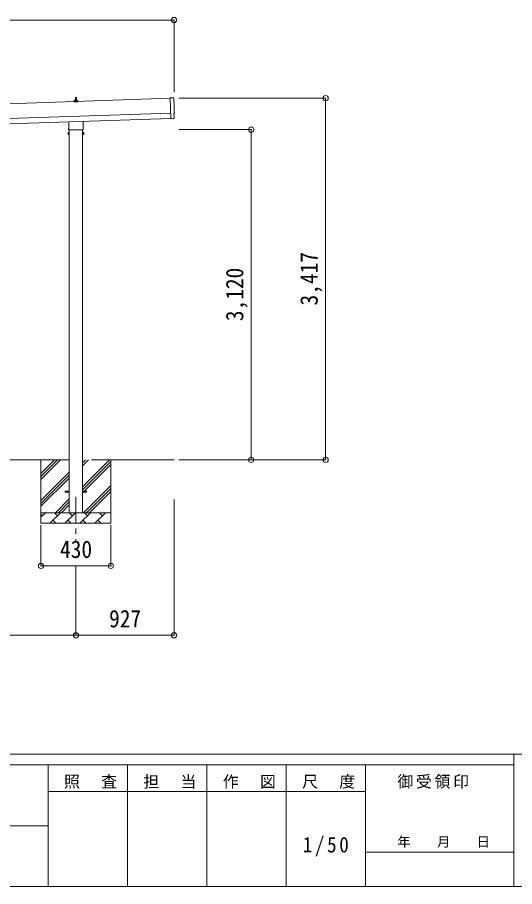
# Model space of a CAD drawing. Units: millimetres at full size, sheet at 1:50; some dimension numbers follow another scale. Extents: x -14053 to 14053, y -9700 to 9700.
# Drawn here: x 4212 to 8910, y -9700 to -1486 of the extents above; entities that cross this region are included whole.
import ezdxf
from ezdxf.enums import TextEntityAlignment as Align

# ---------------------------------------------------------------- set-up
doc = ezdxf.new("R2010")
doc.units = ezdxf.units.MM
doc.header["$LTSCALE"] = 50
doc.header["$PDMODE"] = 32
doc.header["$PDSIZE"] = 50
doc.linetypes.add('CHAIN1', pattern=[8, 5, -1, 1, -1])
for name, color, linetype, lineweight in [('0-0_0', 7, 'Continuous', 9), ('0-4_OTH_LINE', 7, 'CHAIN1', 9), ('0-6_PARTS1', 6, 'Continuous', 9), ('0-8_TABLE1', 7, 'Continuous', 9), ('F-0', 7, 'Continuous', 9)]:
    doc.layers.add(name, color=color, linetype=linetype, lineweight=lineweight)
doc.styles.add('ＭＳ ゴシック', font='')
doc.styles.get('ＭＳ ゴシック').set_extended_font_data('MS Gothic')

msp = doc.modelspace()

# ---------------------------------------------------------------- linework, layer by layer
at = {"layer": '0-0_0'}
for p, q in [((4702.05, -5666.95), (3027.05, -5666.95)), ((4434.55, -5666.95), (4434.55, -6266.95)), ((4434.55, -5852), (4619.6, -5666.95)), ((4434.55, -5823.72), (4591.32, -5666.95)), ((4434.55, -5795.43), (4563.03, -5666.95)), ((4827.05, -5922.05), (5082.15, -5666.95)), ((4827.05, -5724.06), (4884.16, -5666.95)), ((4827.05, -5695.77), (4855.88, -5666.95)), ((5693.64, -5666.95), (4911.05, -5666.95)), ((5094.55, -5666.95), (5094.55, -6266.95)), ((4827.05, -5950.33), (5094.55, -5682.83)), ((4827.05, -5978.62), (5094.55, -5711.12)), ((4434.55, -6049.99), (4702.05, -5782.49)), ((4434.55, -6078.27), (4702.05, -5810.77)), ((4434.55, -6106.56), (4702.05, -5839.06)), ((4836.71, -6166.95), (5094.55, -5909.11)), ((4864.99, -6166.95), (5094.55, -5937.39)), ((4893.28, -6166.95), (5094.55, -5965.68)), ((4572.15, -6166.95), (4702.05, -6037.05)), ((4600.44, -6166.95), (4702.05, -6065.33)), ((4628.72, -6166.95), (4702.05, -6093.62)), ((4434.55, -6166.95), (5094.55, -6166.95)), ((4434.55, -6209.84), (4477.45, -6166.95)), ((4448.89, -6195.5), (4434.55, -6181.16)), ((4518.87, -6266.95), (4618.87, -6166.95)), ((4547.42, -6238.4), (4575.97, -6266.95)), ((4590.31, -6195.5), (4561.76, -6166.95)), ((4660.29, -6266.95), (4760.29, -6166.95)), ((4688.84, -6238.4), (4717.4, -6266.95)), ((4731.74, -6195.5), (4703.18, -6166.95)), ((4801.71, -6266.95), (4901.71, -6166.95)), ((4830.26, -6238.4), (4858.82, -6266.95)), ((4873.16, -6195.5), (4844.6, -6166.95)), ((4943.13, -6266.95), (5043.13, -6166.95)), ((4971.68, -6238.4), (5000.24, -6266.95)), ((5014.58, -6195.5), (4986.02, -6166.95)), ((5091.27, -6166.95), (5094.55, -6163.67)), ((5094.55, -6266.95), (4434.55, -6266.95))]:
    msp.add_line(p, q, dxfattribs=at)
at = {"layer": '0-4_OTH_LINE'}
msp.add_line((4764.55, -6016.95), (4764.55, -6434.45), dxfattribs=at)
at = {"layer": '0-6_PARTS1'}
for p, q in [((241.55, -1511.29), (5691.55, -1511.29)), ((5691.55, -1511.29), (5691.55, -2192.24)), ((7123.91, -2249.94), (5737.33, -2249.94)), ((7123.91, -5666.95), (7123.91, -2249.94)), ((6420.77, -2546.95), (5737.33, -2546.95)), ((6420.77, -5666.95), (6420.77, -2546.95)), ((6420.77, -5666.95), (5737.33, -5666.95)), ((7123.91, -5666.95), (5737.33, -5666.95)), ((5691.55, -7324.78), (5691.55, -6041.19)), ((4434.55, -6669.25), (4434.55, -6285.68)), ((5094.55, -6669.25), (5094.55, -6285.68)), ((4434.55, -6669.25), (5094.55, -6669.25)), ((4764.55, -7324.78), (4764.55, -6669.25)), ((2964.55, -7324.78), (4764.55, -7324.78)), ((4764.55, -7324.78), (5691.55, -7324.78))]:
    msp.add_line(p, q, dxfattribs=at)
for p in [(5691.55, -1511.29), (7123.91, -2249.94), (6420.77, -2546.95), (6420.77, -5666.95), (7123.91, -5666.95), (4434.55, -6669.25), (5094.55, -6669.25), (4764.55, -7324.78), (5691.55, -7324.78)]:
    msp.add_point(p, dxfattribs=at)
at = {"layer": '0-8_TABLE1', "color": 4}
for p, q in [((5655.92, -2250.54), (272.91, -2429.97)), ((4746.3, -2283.19), (4746.3, -2275.47)), ((4782.8, -2283.19), (4746.3, -2283.19)), ((4746.69, -2274.69), (4782.42, -2274.69)), ((4747.07, -2274.5), (4753.79, -2272.87)), ((4754.17, -2272.69), (4774.94, -2272.69)), ((4754.55, -2271.9), (4754.55, -2267.69)), ((4755.55, -2267.69), (4773.55, -2267.69)), ((4758.55, -2267.69), (4759.28, -2244.16)), ((4760.28, -2243.19), (4768.83, -2243.19)), ((4769.83, -2244.16), (4770.55, -2267.69)), ((4774.55, -2271.9), (4774.55, -2267.69)), ((4782.04, -2274.5), (4775.32, -2272.87)), ((4782.8, -2283.19), (4782.8, -2275.47)), ((277.57, -2569.89), (5660.58, -2390.46)), ((279.24, -2619.86), (5662.25, -2440.43)), ((5662.34, -2443.2), (5662.37, -2444.2)), ((5681.99, -2443.54), (5688.9, -2442.95)), ((4694.55, -2545.95), (4694.55, -2540.45)), ((4696.25, -2537.18), (4696.25, -2472.63)), ((4832.85, -2468.08), (4832.85, -2537.18)), ((4834.55, -2540.45), (4834.55, -2545.95)), ((4690.55, -2575.45), (4691.31, -2574.13)), ((4690.55, -2575.45), (4690.55, -2592.45)), ((4690.55, -2592.45), (4691.31, -2593.76)), ((4697.55, -2579.04), (4691.31, -2579.04)), ((4697.55, -2588.86), (4691.31, -2588.86)), ((4697.55, -2593.76), (4691.31, -2593.76)), ((4832.49, -2549.45), (4696.62, -2549.45)), ((4700.05, -2593.15), (4697.55, -2593.15)), ((4702.05, -2549.45), (4702.05, -6166.95)), ((4827.05, -6166.95), (4827.05, -2549.45)), ((4829.05, -2593.15), (4831.55, -2593.15)), ((4831.55, -2579.04), (4837.79, -2579.04)), ((4831.55, -2588.86), (4837.79, -2588.86)), ((4831.55, -2593.76), (4837.79, -2593.76)), ((4838.55, -2575.45), (4837.79, -2574.13)), ((4838.55, -2592.45), (4837.79, -2593.76)), ((4838.55, -2575.45), (4838.55, -2592.45)), ((4664.55, -5962.45), (4702.05, -5962.45)), ((4664.55, -5971.45), (4664.55, -5962.45)), ((4664.55, -5971.45), (4702.05, -5971.45)), ((4827.05, -5962.45), (4864.55, -5962.45)), ((4827.05, -5971.45), (4864.55, -5971.45)), ((4864.55, -5971.45), (4864.55, -5962.45))]:
    msp.add_line(p, q, dxfattribs=at)
for points in [[(5687.36, -2246.05), (5655.75, -2245.45), (5662.34, -2443.2)], [(5681.24, -2443.29), (5680.56, -2442.69), (5662.37, -2444.2)], [(5691.64, -2439.87), (5690.07, -2392.86), (5690.67, -2392.84)], [(4697.55, -2593.76), (4697.55, -2574.13), (4691.31, -2574.13)], [(4697.55, -2593.15), (4697.55, -2574.75), (4700.05, -2574.75)], [(4831.55, -2593.15), (4831.55, -2574.75), (4829.05, -2574.75)], [(4831.55, -2593.76), (4831.55, -2574.13), (4837.79, -2574.13)]]:
    msp.add_lwpolyline(points, dxfattribs=at)
for points in [[(4700.05, -2594.45), (4700.05, -2573.45), (4702.05, -2573.45), (4702.05, -2594.45)], [(4829.05, -2594.45), (4829.05, -2573.45), (4827.05, -2573.45), (4827.05, -2594.45)]]:
    msp.add_lwpolyline(points, close=True, dxfattribs=at)
for centre, radius, start, end in [((4747.3, -2275.47), 1, 103.62699, 180), ((4753.55, -2271.9), 1, 283.62699, 0), ((4758.64, -2268.32), 4.13, 90, 171.17633), ((4755.55, -2268.69), 1, 90, 180), ((4760.28, -2244.19), 1, 90, 178.60509), ((4767.89, -2267.69), 4.83, 133.60282, 180), ((4761.22, -2267.69), 4.83, 0, 46.39718), ((4768.83, -2244.19), 1, 1.39491, 90), ((4770.47, -2268.32), 4.13, 8.82367, 90), ((4773.55, -2268.69), 1, 0, 90), ((4775.55, -2271.9), 1, 180, 256.37301), ((4781.8, -2275.47), 1, 0, 76.37301), ((4698.55, -2540.45), 4, 125.09963, 180), ((4698.55, -2545.95), 4, 180, 194.47751), ((4830.55, -2540.45), 4, 0, 54.90037), ((4830.55, -2545.95), 4, 345.52249, 0), ((4694.9, -2576.59), 4.34, 145.61575, 214.38425), ((4706.79, -2583.95), 16.24, 162.41205, 197.58795), ((4694.9, -2591.31), 4.34, 145.61575, 214.38425), ((4698.55, -2545.95), 4, 194.47751, 241.04498), ((4830.55, -2545.95), 4, 298.95502, 345.52249), ((4822.31, -2583.95), 16.24, 342.41205, 17.58795), ((4834.21, -2576.59), 4.34, 325.61575, 34.38425), ((4834.21, -2591.31), 4.34, 325.61575, 34.38425)]:
    msp.add_arc(centre, radius, start, end, dxfattribs=at)
for centre, major_axis, ratio, start_param, end_param in [((5687.3, -2249.05), (3, 0.1), 0.99863, 6.2683889, 7.8016218), ((10452.86, -2160.66), (-4760.73, -158.69), 0.99863, 6.2683889, 6.2976778), ((5681.91, -2442.55), (0.75, -0.666), 0.9974, 4.712389, 5.5252311), ((5688.63, -2439.96), (2.25, -2), 0.9974, 5.5252311, 7.0411395), ((5690.52, -2388.45), (4.4, 0.15), 0.99863, 4.712389, 6.2976778)]:
    msp.add_ellipse(centre, major_axis=major_axis, ratio=ratio, start_param=start_param, end_param=end_param, dxfattribs=at)
at = {"layer": 'F-0', "color": 5, "lineweight": 5}
for p, q in [((-14053.43, -8450), (13346.57, -8450)), ((8901.98, -8450), (8901.98, -9700)), ((-14053.43, -8550), (8901.98, -8550)), ((4501.97, -8550), (4501.97, -9700)), ((5251.97, -8550), (5251.97, -9700)), ((6001.97, -8550), (6001.97, -9700)), ((6751.97, -8550), (6751.97, -9700)), ((7501.97, -8550), (7501.97, -9700)), ((4501.97, -8800), (7501.97, -8800)), ((-5748.03, -9125), (4501.97, -9125)), ((7501.97, -9375), (8901.98, -9375)), ((-14053.43, -9700), (13346.57, -9700))]:
    msp.add_line(p, q, dxfattribs=at)

# ---------------------------------------------------------------- texts
at = {"layer": '0-6_PARTS1', "color": 7, "style": 'ＭＳ ゴシック', "width": 0.9}
for s, p in [('3,417', (7098.91, -4208.44)), ('3,120', (6395.77, -4356.95))]:
    msp.add_text(s, height=165, rotation=90, dxfattribs=at).set_placement(p, align=Align.BOTTOM_LEFT)
for s, p in [('430', (4614.55, -6644.25)), ('927', (5078.05, -7299.78))]:
    msp.add_text(s, height=165, dxfattribs=at).set_placement(p, align=Align.BOTTOM_LEFT)
at = {"layer": 'F-0', "style": 'ＭＳ ゴシック'}
msp.add_text('年\u3000\u3000月\u3000\u3000日', height=91.64, dxfattribs=at).set_placement((7801.98, -9350), align=Align.BOTTOM_LEFT)
at = {"layer": 'F-0', "attachment_point": 7, "style": 'ＭＳ ゴシック'}
for s, insert, char_height in [('\\T1.17;照\u3000査', (4651.98, -8775), 110), ('\\T1.17;担\u3000当', (5401.98, -8775), 110), ('\\T1.17;作\u3000図', (6151.97, -8775), 110), ('\\T1.17;尺\u3000度', (6901.98, -8775), 110), ('\\T1.17;御受領印', (7801.97, -8775), 110), ('\\T1.28;\\W0.9;1/50', (6908.22, -9412.5), 146.6)]:
    msp.add_mtext(s, dxfattribs=dict(at, insert=insert, char_height=char_height))

doc.saveas('drawing.dxf')
